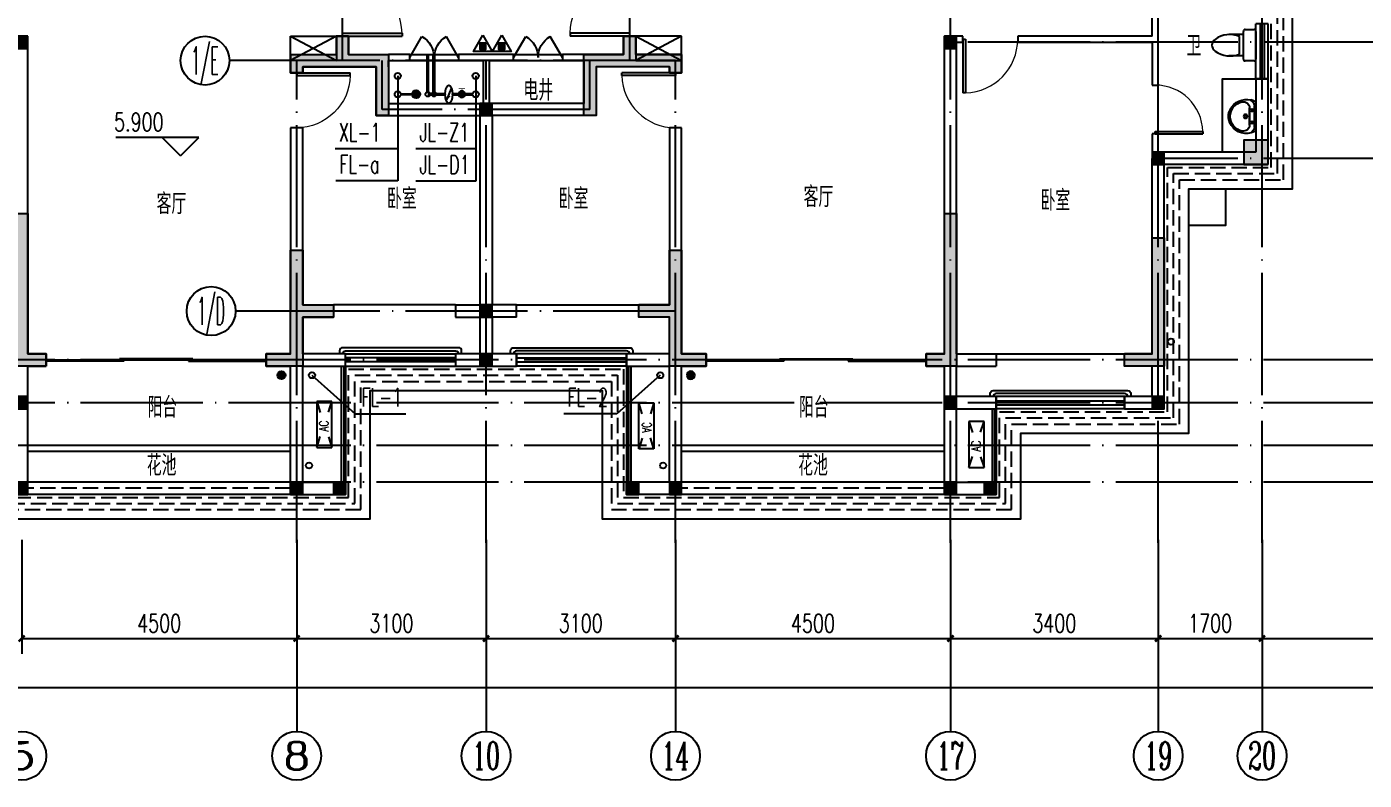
# Model space of a CAD drawing. Extents: x -287580 to -53108, y -522338 to -82629.
# Drawn here: x -248927 to -227036, y -416465 to -404130 of the extents above; entities that cross this region are included whole.
import ezdxf
from ezdxf.enums import TextEntityAlignment as Align

# ---------------------------------------------------------------- set-up
doc = ezdxf.new("R2010")
doc.units = 0
doc.header["$LTSCALE"] = 1000
doc.header["$MEASUREMENT"] = 0
for name, pattern in [('CONTINOUS', [0]), ('DASH', [0.35, 0.25, -0.1]), ('DOTE', [2.42, 2, -0.2, 0.02, -0.2])]:
    doc.linetypes.add(name, pattern=pattern)
for name, color, linetype in [('AXIS', 3, 'Continuous'), ('AXIS_TEXT', 7, 'Continuous'), ('DIM_ELEV', 3, 'Continuous'), ('DIM_废水', 3, 'Continuous'), ('DIM_消防', 3, 'Continuous'), ('DIM_给水', 3, 'Continuous'), ('DOTE', 99, 'Continuous'), ('EQUIP_地漏', 7, 'Continuous'), ('EQUIP_消防', 1, 'Continuous'), ('kan', 146, 'Continuous'), ('KTIAO', 124, 'Continuous'), ('PIPE-废水', 31, 'Continuous'), ('PIPE-给水', 3, 'Continuous'), ('PUB_TEXT', 7, 'Continuous'), ('VALVE_给水', 7, 'Continuous'), ('VPIPE-废水', 31, 'Continuous'), ('VPIPE-消防', 1, 'Continuous'), ('VPIPE-给水', 3, 'Continuous'), ('WALL', 9, 'Continuous'), ('WINDOW', 99, 'Continuous'), ('填充', 8, 'Continuous'), ('家具', 187, 'Continuous'), ('屋面', 139, 'Continuous'), ('平面看线', 144, 'Continuous'), ('栏杆', 169, 'Continuous'), ('给排水标注', 4, 'Continuous'), ('给排水留洞', 6, 'Continuous'), ('表格', 157, 'Continuous'), ('面层', 215, 'Continuous')]:
    doc.layers.add(name, color=color, linetype=linetype)
doc.layers.add('RENDERING', color=125, linetype='Continuous', lineweight=13)
doc.styles.add('_ROMANC', font='romanc__.ttf', dxfattribs={"width": 0.700005})
doc.styles.add('_TCH_AXIS', font='COMPLEX', dxfattribs={"bigfont": 'GBCBIG'})
doc.styles.add('_TCH_DIM', font='SIMPLEX', dxfattribs={"bigfont": 'GBCBIG'})
doc.styles.add('_TCH_DIM_T3', font='SIMPLEX', dxfattribs={"width": 0.705882, "bigfont": 'GBCBIG'})
doc.styles.add('_TWT_SERIAL', font='COMPLEX', dxfattribs={"width": 0.8, "height": 3, "bigfont": 'HZTXT'})
doc.styles.add('COMPLEX', font='COMPLEX')
doc.styles.add('DIM_FONT', font='simplex_.ttf', dxfattribs={"width": 0.7, "bigfont": 'GBCBIG'})
doc.styles.get("Standard").update_dxf_attribs({"font": 'gbenor.shx', "bigfont": 'gbcbig.shx'})
doc.dimstyles.new('_TCH_ARCH&&100', dxfattribs={"dimtxt": 297.5, "dimasz": 100, "dimexe": 250, "dimexo": 300, "dimgap": 100, "dimtad": 1, "dimdec": 0, "dimzin": 0, "dimdsep": 46, "dimtxsty": '_TCH_DIM_T3', "dimblk": 'ARCHTICK', "dimcen": 0.09, "dimclrt": 7, "dimazin": 2, "dimtfac": 1, "dimtdec": 0, "dimtix": 1, "dimtmove": 2, "dimatfit": 3, "dimfxl": 0, "dimtolj": 1, "dimtzin": 0, "dimarcsym": 0})

# ---------------------------------------------------------------- blocks, each defined once
blk = doc.blocks.new('SDFASDFS')
at = {"layer": '给排水标注', "ltscale": 0.05, "const_width": 56.3}
blk.add_lwpolyline([(-45303, -121619, -1), (-45303, -121676, -1)], format="xyb", close=True, dxfattribs=at)
at = {"layer": '给排水标注', "ltscale": 0.05, "const_width": 11.4}
for points in [[(-45246, -121647), (-45201, -121647)], [(-45201, -121592), (-45201, -121703)]]:
    blk.add_lwpolyline(points, dxfattribs=at)
at = {"layer": '给排水标注', "ltscale": 0.05}
blk.add_circle((-45303, -121647), 56.8, dxfattribs=at)
blk = doc.blocks.new('$VALVE$00000742')
blk.add_line((-93, -93), (93, 93))
blk.add_lwpolyline([(93, 93, 0, 50, 0), (-13, 22, 50, 50, 0)], format="xyseb")
blk.add_circle((0, 0), 150)
for p in [(-150, 0), (150, 0)]:
    blk.add_point(p)
blk = doc.blocks.new('$TwtSys$00000141')
for p, q in [((-94, 8), (-10, 92)), ((-94, 8), (-10, 92)), ((-87, -35), (35, 87)), ((-87, -35), (35, 87)), ((-66, -66), (66, 66)), ((-66, -66), (66, 66)), ((-32, -87), (88, 33)), ((-32, -87), (88, 33)), ((11, -92), (92, -11)), ((11, -92), (92, -11))]:
    blk.add_line(p, q)
blk.add_circle((0, 0), 94)
blk.add_circle((0, 0), 94)
blk = doc.blocks.new('aaaaaaffffffeeeee')
at = {"layer": 'DIM_废水'}
for p, q in [((-242854, -369112), (-242854, -370578)), ((-242854, -370578), (-243869, -370578)), ((-244259, -373762), (-243550, -374394)), ((-238559, -373762), (-239267, -374394)), ((-243550, -374394), (-242720, -374394)), ((-239267, -374394), (-240138, -374394))]:
    blk.add_line(p, q, dxfattribs=at)
at = {"layer": 'DIM_消防'}
for p, q in [((-242854, -368862), (-242854, -370057)), ((-242854, -370057), (-243878, -370057))]:
    blk.add_line(p, q, dxfattribs=at)
at = {"layer": 'DIM_给水'}
for p, q in [((-241579, -368862), (-241579, -370056)), ((-241579, -369112), (-241579, -370584)), ((-241579, -370056), (-242559, -370056)), ((-241579, -370584), (-242559, -370584))]:
    blk.add_line(p, q, dxfattribs=at)
at = {"layer": 'PIPE-废水', "const_width": 45}
blk.add_lwpolyline([(-242804, -369162), (-242620, -369162)], dxfattribs=at)
at = {"layer": 'PIPE-给水', "const_width": 55}
for points in [[(-242364, -369125), (-242364, -368512)], [(-242264, -369125), (-242264, -368512)], [(-242078, -369162), (-242364, -369162)], [(-241629, -369162), (-241958, -369162)]]:
    blk.add_lwpolyline(points, dxfattribs=at)
at = {"layer": 'VPIPE-废水'}
for centre in [(-242854, -369162), (-244259, -373762), (-238559, -373762)]:
    blk.add_circle(centre, 50, dxfattribs=at)
at = {"layer": 'VPIPE-消防'}
blk.add_circle((-242854, -368862), 50, dxfattribs=at)
at = {"layer": 'VPIPE-给水'}
for centre, radius in [((-241579, -368862), 50), ((-242364, -369162), 37.5), ((-242262, -369162), 37.5), ((-241579, -369162), 50)]:
    blk.add_circle(centre, radius, dxfattribs=at)
at = {"layer": 'EQUIP_地漏', "xscale": 0.7, "yscale": 0.7, "zscale": 0.7}
for p in [(-242554, -369162), (-244759, -373762)]:
    blk.add_blockref('$TwtSys$00000141', p, dxfattribs=at)
at = {"layer": 'EQUIP_地漏', "xscale": 0.7, "yscale": -0.7, "zscale": 0.7, "rotation": 179.9999999999952}
blk.add_blockref('$TwtSys$00000141', (-238059, -373762), dxfattribs=at)
at = {"layer": 'VALVE_给水', "xscale": 0.39795, "zscale": 0.39795, "rotation": 180}
blk.add_blockref('$VALVE$00000742', (-242018, -369162), dxfattribs=at)
at = {"layer": '给排水留洞', "xscale": -0.9175891113281249, "yscale": 0.9175891113281249, "zscale": 0.9175891113281249, "rotation": 270}
blk.add_blockref('SDFASDFS', (-130183, -327593), dxfattribs=at)
at = {"layer": 'DIM_废水', "color": 7, "style": '_TWT_SERIAL', "width": 0.64}
for s, p in [('FL-a', (-243809, -370458)), ('FL-1', (-243448, -374274)), ('FL-2', (-240078, -374274))]:
    blk.add_text(s, height=300, dxfattribs=at).set_placement(p)
at = {"layer": 'DIM_消防', "color": 7, "style": '_TWT_SERIAL', "width": 0.64}
blk.add_text('XL-1', height=300, dxfattribs=at).set_placement((-243818, -369937))
at = {"layer": 'DIM_给水', "color": 7, "style": '_TWT_SERIAL', "width": 0.64}
for s, p in [('JL-Z1', (-242499, -369936)), ('JL-D1', (-242499, -370464))]:
    blk.add_text(s, height=300, dxfattribs=at).set_placement(p)
blk = doc.blocks.new('90304092557924')
at = {"layer": 'KTIAO', "color": 99}
for p, q in [((-375, 125), (-198, 66)), ((-375, 125), (-375, -125)), ((375, 125), (-375, 125)), ((375, 125), (198, 66)), ((375, -125), (375, 125)), ((-203, -68), (-375, -125)), ((-375, -125), (375, -125)), ((200, -67), (375, -125))]:
    blk.add_line(p, q, dxfattribs=at)
at = {"layer": 'KTIAO', "color": 99, "style": '_ROMANC', "width": 0.7}
blk.add_text('AC', height=148.6, dxfattribs=at).set_placement((-113, -66))
at = {"layer": 'KTIAO', "color": 99, "style": 'DIM_FONT', "oblique": 0, "width": 0.6, "flags": 9}
for tag in ['XSIZE', 'YSIZE']:
    blk.add_attdef(tag, (-375, -125), '', height=0.5, dxfattribs=at)
blk = doc.blocks.new('A$C6A1B0631')
at = {"layer": '家具'}
for p, q in [((0, 527), (0, 667)), ((30, 697), (470, 697)), ((500, 667), (500, 527)), ((470, 497), (30, 497)), ((80, 497), (80, 267)), ((390, 437), (110, 437)), ((420, 497), (420, 267))]:
    blk.add_line(p, q, dxfattribs=at)
for centre, radius, start, end in [((30, 667), 30, 90, 180), ((470, 667), 30, 0, 90), ((30, 527), 30, 180, 270), ((477, 284), 398, 157.4505, 216.6381), ((23, 284), 398, 323.3619, 22.5495), ((470, 527), 30, 270, 0), ((250, 108), 110, 213.4509, 326.5491)]:
    blk.add_arc(centre, radius, start, end, dxfattribs=at)
blk = doc.blocks.new('M_E6')
for p, q in [((-240, 0), (-270, -79)), ((240, 0), (-240, 0)), ((-237, 0), (239, 0)), ((240, 0), (270, -79)), ((-213, -36), (-271, -91)), ((-179, -23), (181, -23)), ((141, -105), (-141, -105)), ((-141, -105), (141, -105)), ((217, -37), (274, -95))]:
    blk.add_line(p, q)
for centre, radius in [((-99, -65), 16.3), ((2, -172), 31.6), ((2, -172), 23), ((101, -65), 16.3)]:
    blk.add_circle(centre, radius)
for centre, radius, start, end in [((28, -152), 307, 166.1751, 244.7296), ((-141, -205), 100, 90, 190.5602), ((-179, -73), 50, 90, 133.181), ((-28, -152), 307, 297.0639, 13.8249), ((141, -205), 100, 349.4398, 90), ((181, -73), 50, 44.5607, 90), ((0, -179), 243, 190.5602, 349.4398), ((0, -201), 250, 245.8071, 296.4628), ((28, -152), 307, 266.589, 266.5936)]:
    blk.add_arc(centre, radius, start, end)
at = {"width": 0.8, "flags": 9}
for tag in ['XSIZE', 'YSIZE']:
    blk.add_attdef(tag, (0, 0), '', height=0.5, dxfattribs=at)
blk = doc.blocks.new('TRHH')
at = {"color": 6}
for centre in [(-230201, -471151), (-244307, -473179), (-238511, -473179)]:
    blk.add_circle(centre, 50, dxfattribs=at)
blk = doc.blocks.new('A$C323E2525')
at = {"layer": '填充'}
for points in [[(5100, 7500), (5300, 7500), (5300, 7300), (5100, 7300)], [(20300, 7500), (20500, 7500), (20500, 7300), (20300, 7300)], [(12700, 6400), (12900, 6400), (12900, 6200), (12700, 6200)], [(1700, 5600), (1900, 5600), (1900, 5400), (1700, 5400)], [(12700, 3100), (12900, 3100), (12900, 2900), (12700, 2900)], [(12700, 2300), (12900, 2300), (12900, 2100), (12700, 2100)], [(1700, 1600), (1900, 1600), (1900, 1400), (1700, 1400)], [(5100, 1600), (5300, 1600), (5300, 1400), (5100, 1400)], [(20300, 1600), (20500, 1600), (20500, 1400), (20300, 1400)], [(4450, 200), (4650, 200), (4650, 0), (4450, 0)], [(5100, 200), (5300, 200), (5300, 0), (5100, 0)], [(9600, 200), (9800, 200), (9800, 0), (9600, 0)], [(10300, 200), (10500, 200), (10500, 0), (10300, 0)], [(15100, 200), (15300, 200), (15300, 0), (15100, 0)], [(15800, 200), (16000, 200), (16000, 0), (15800, 0)], [(20300, 200), (20500, 200), (20500, 0), (20300, 0)]]:
    blk.add_hatch(color=256, dxfattribs=at).paths.add_polyline_path(points)
at = {"color": 6}
for points in [[(5100, 7500), (5300, 7500), (5300, 7300), (5100, 7300)], [(20300, 7500), (20500, 7500), (20500, 7300), (20300, 7300)], [(12700, 6400), (12900, 6400), (12900, 6200), (12700, 6200)], [(1700, 5600), (1900, 5600), (1900, 5400), (1700, 5400)], [(12700, 3100), (12900, 3100), (12900, 2900), (12700, 2900)], [(12700, 2300), (12900, 2300), (12900, 2100), (12700, 2100)], [(1700, 1600), (1900, 1600), (1900, 1400), (1700, 1400)], [(5100, 1600), (5300, 1600), (5300, 1400), (5100, 1400)], [(20300, 1600), (20500, 1600), (20500, 1400), (20300, 1400)], [(4450, 200), (4650, 200), (4650, 0), (4450, 0)], [(5100, 200), (5300, 200), (5300, 0), (5100, 0)], [(9600, 200), (9800, 200), (9800, 0), (9600, 0)], [(10300, 200), (10500, 200), (10500, 0), (10300, 0)], [(15100, 200), (15300, 200), (15300, 0), (15100, 0)], [(15800, 200), (16000, 200), (16000, 0), (15800, 0)], [(20300, 200), (20500, 200), (20500, 0), (20300, 0)]]:
    blk.add_lwpolyline(points, close=True, dxfattribs=at)
blk = doc.blocks.new('A$C17F555B1')
at = {"layer": '填充'}
h = blk.add_hatch(color=256, dxfattribs=at)
h.dxf.hatch_style = 1
h.paths.add_polyline_path([(55300, 3700), (55300, 3300), (55700, 3300), (55700, 3700)])
h.paths.add_polyline_path([(30100, 3700), (30100, 3300), (30500, 3300), (30500, 3700)])
h.paths.add_polyline_path([(25600, 3300), (25600, 3700), (25200, 3700), (25200, 3300)])
h.paths.add_polyline_path([(400, 3300), (400, 3700), (0, 3700), (0, 3300)])
h.paths.add_polyline_path([(45350, 10300), (45350, 8200), (45150, 8200), (45150, 10500), (45700, 10500), (45700, 10300)])
h.paths.add_polyline_path([(10550, 10500), (10550, 8200), (10350, 8200), (10350, 10300), (10000, 10300), (10000, 10500)])
h.paths.add_polyline_path([(5600, 0), (5100, 0), (5100, 2500), (5300, 2500), (5300, 200), (5600, 200)])
h.paths.add_polyline_path([(20500, 0), (20000, 0), (20000, 200), (20300, 200), (20300, 2500), (20500, 2500)])
h.paths.add_polyline_path([(35700, 0), (35200, 0), (35200, 2500), (35400, 2500), (35400, 200), (35700, 200)])
h.paths.add_polyline_path([(50600, 0), (50100, 0), (50100, 200), (50400, 200), (50400, 2500), (50600, 2500)])
h.paths.add_polyline_path([(54000, 0), (53350, 0), (53350, 200), (53800, 200), (53800, 2100), (54000, 2100)])
h.paths.add_polyline_path([(32450, 0), (31800, 0), (31800, 2100), (32000, 2100), (32000, 200), (32450, 200)])
h.paths.add_polyline_path([(23900, 0), (23250, 0), (23250, 200), (23700, 200), (23700, 2100), (23900, 2100)])
h.paths.add_polyline_path([(2350, 0), (1700, 0), (1700, 2100), (1900, 2100), (1900, 200), (2350, 200)])
h.paths.add_polyline_path([(50600, 9800), (50600, 6700), (51150, 6700), (51150, 6500), (50400, 6500), (50400, 9800), (50400, 10300), (50100, 10300), (50100, 10500), (50600, 10500), (50600, 10000), (50950, 10000), (50950, 9800)])
h.paths.add_polyline_path([(35400, 10300), (35400, 9800), (35400, 6500), (34650, 6500), (34650, 6700), (35200, 6700), (35200, 9800), (34850, 9800), (34850, 10000), (35200, 10000), (35200, 10500), (35700, 10500), (35700, 10300)])
h.paths.add_polyline_path([(20500, 10500), (20500, 10000), (20850, 10000), (20850, 9800), (20500, 9800), (20500, 6700), (21050, 6700), (21050, 6500), (20300, 6500), (20300, 9800), (20300, 10300), (20000, 10300), (20000, 10500)])
h.paths.add_polyline_path([(5300, 9800), (5300, 6500), (4550, 6500), (4550, 6700), (5100, 6700), (5100, 9800), (4750, 9800), (4750, 10000), (5100, 10000), (5100, 10500), (5600, 10500), (5600, 10300), (5300, 10300)])
h.paths.add_polyline_path([(15050, 10300), (13250, 10300), (13250, 8900), (13050, 8900), (13050, 10500), (15250, 10500), (15250, 9900), (15050, 9900)])
h.paths.add_polyline_path([(40650, 10300), (40650, 9900), (40450, 9900), (40450, 10500), (42650, 10500), (42650, 8900), (42450, 8900), (42450, 10300)])
h.paths.add_polyline_path([(39900, 1900), (39900, 1000), (40400, 1000), (40400, 800), (39900, 800), (39900, 0), (39300, 0), (39300, 200), (39700, 200), (39700, 1000), (39700, 1900)])
h.paths.add_polyline_path([(46100, 1900), (46100, 1000), (46100, 200), (46500, 200), (46500, 0), (45900, 0), (45900, 800), (45400, 800), (45400, 1000), (45900, 1000), (45900, 1900)])
h.paths.add_polyline_path([(40650, 5400), (40650, 5100), (41300, 5100), (41300, 4100), (41100, 4100), (41100, 4900), (40450, 4900), (39900, 4900), (39900, 4800), (39700, 4800), (39700, 5100), (40450, 5100), (40450, 5400)])
h.paths.add_polyline_path([(45350, 5400), (45350, 5100), (46100, 5100), (46100, 4800), (45900, 4800), (45900, 4900), (45350, 4900), (44700, 4900), (44700, 4100), (44500, 4100), (44500, 5100), (45150, 5100), (45150, 5400)])
h.paths.add_polyline_path([(30750, 9800), (30300, 9800), (30300, 6700), (30700, 6700), (30700, 6500), (30100, 6500), (30100, 10000), (30750, 10000)])
h.paths.add_polyline_path([(55700, 10000), (55700, 6500), (55100, 6500), (55100, 6700), (55500, 6700), (55500, 9800), (55050, 9800), (55050, 10000)])
h.paths.add_polyline_path([(16000, 1900), (16000, 1000), (16000, 200), (16400, 200), (16400, 0), (15800, 0), (15800, 800), (15300, 800), (15300, 1000), (15800, 1000), (15800, 1900)])
h.paths.add_polyline_path([(9800, 1900), (9800, 1000), (10300, 1000), (10300, 800), (9800, 800), (9800, 0), (9200, 0), (9200, 200), (9600, 200), (9600, 1000), (9600, 1900)])
h.paths.add_polyline_path([(15250, 5400), (15250, 5100), (16000, 5100), (16000, 4800), (15800, 4800), (15800, 4900), (15250, 4900), (14600, 4900), (14600, 4100), (14400, 4100), (14400, 5100), (15050, 5100), (15050, 5400)])
h.paths.add_polyline_path([(10550, 5400), (10550, 5100), (11200, 5100), (11200, 4100), (11000, 4100), (11000, 4900), (10350, 4900), (9800, 4900), (9800, 4800), (9600, 4800), (9600, 5100), (10350, 5100), (10350, 5400)])
h.paths.add_polyline_path([(25400, 9800), (24950, 9800), (24950, 10000), (25600, 10000), (25600, 6500), (25000, 6500), (25000, 6700), (25400, 6700)])
h.paths.add_polyline_path([(200, 9800), (200, 6700), (600, 6700), (600, 6500), (0, 6500), (0, 10000), (650, 10000), (650, 9800)])
at = {"color": 3}
for points in [[(10550, 5400), (10550, 5100), (11200, 5100), (11200, 4100), (11000, 4100), (11000, 4900), (10350, 4900), (9800, 4900), (9800, 4800), (9600, 4800), (9600, 5100), (10350, 5100), (10350, 5400)], [(15250, 5400), (15250, 5100), (16000, 5100), (16000, 4800), (15800, 4800), (15800, 4900), (15250, 4900), (14600, 4900), (14600, 4100), (14400, 4100), (14400, 5100), (15050, 5100), (15050, 5400)], [(25600, 3300), (25600, 3700), (25200, 3700), (25200, 3300)], [(5600, 0), (5100, 0), (5100, 2500), (5300, 2500), (5300, 200), (5600, 200)], [(20500, 0), (20000, 0), (20000, 200), (20300, 200), (20300, 2500), (20500, 2500)], [(23900, 0), (23250, 0), (23250, 200), (23700, 200), (23700, 2100), (23900, 2100)], [(9800, 1900), (9800, 1000), (10300, 1000), (10300, 800), (9800, 800), (9800, 0), (9200, 0), (9200, 200), (9600, 200), (9600, 1000), (9600, 1900)], [(16000, 1900), (16000, 1000), (16000, 200), (16400, 200), (16400, 0), (15800, 0), (15800, 800), (15300, 800), (15300, 1000), (15800, 1000), (15800, 1900)]]:
    blk.add_lwpolyline(points, close=True, dxfattribs=at)
blk = doc.blocks.new('_ArchTick')
at = {"color": 0, "linetype": 'ByBlock', "const_width": 0.4}
blk.add_lwpolyline([(-0.5, -0.5), (0.5, 0.5)], dxfattribs=at)
blk = doc.blocks.new('*D374')
at = {"layer": 'AXIS', "color": 0, "lineweight": -2}
for p, q in [((-249009, -412527), (-249009, -414395)), ((-244509, -412527), (-244509, -414395)), ((-249009, -414145), (-244509, -414145))]:
    blk.add_line(p, q, dxfattribs=at)
at = {"layer": 'Defpoints', "color": 0}
for p in [(-249009, -412227), (-244509, -412227), (-244509, -414145)]:
    blk.add_point(p, dxfattribs=at)
at = {"layer": 'AXIS', "color": 0, "lineweight": -2, "xscale": 100, "yscale": 100, "zscale": 100, "rotation": 180}
blk.add_blockref('_ArchTick', (-249009, -414145), dxfattribs=at)
at = {"layer": 'AXIS', "color": 0, "lineweight": -2, "xscale": 100, "yscale": 100, "zscale": 100}
blk.add_blockref('_ArchTick', (-244509, -414145), dxfattribs=at)
at = {"layer": 'AXIS', "color": 7, "insert": (-246759, -413896), "char_height": 297.5, "attachment_point": 5, "style": '_TCH_DIM_T3'}
blk.add_mtext('\\A1;4500', dxfattribs=at)
blk = doc.blocks.new('*D375')
at = {"layer": 'AXIS', "color": 0, "lineweight": -2}
for p, q in [((-244509, -412527), (-244509, -414395)), ((-241409, -412527), (-241409, -414395)), ((-244509, -414145), (-241409, -414145))]:
    blk.add_line(p, q, dxfattribs=at)
at = {"layer": 'Defpoints', "color": 0}
for p in [(-244509, -412227), (-241409, -412227), (-241409, -414145)]:
    blk.add_point(p, dxfattribs=at)
at = {"layer": 'AXIS', "color": 0, "lineweight": -2, "xscale": 100, "yscale": 100, "zscale": 100, "rotation": 180}
blk.add_blockref('_ArchTick', (-244509, -414145), dxfattribs=at)
at = {"layer": 'AXIS', "color": 0, "lineweight": -2, "xscale": 100, "yscale": 100, "zscale": 100}
blk.add_blockref('_ArchTick', (-241409, -414145), dxfattribs=at)
at = {"layer": 'AXIS', "color": 7, "insert": (-242959, -413896), "char_height": 297.5, "attachment_point": 5, "style": '_TCH_DIM_T3'}
blk.add_mtext('\\A1;3100', dxfattribs=at)
blk = doc.blocks.new('*D376')
at = {"layer": 'AXIS', "color": 0, "lineweight": -2}
for p, q in [((-241409, -412527), (-241409, -414395)), ((-238309, -412527), (-238309, -414395)), ((-241409, -414145), (-238309, -414145))]:
    blk.add_line(p, q, dxfattribs=at)
at = {"layer": 'Defpoints', "color": 0}
for p in [(-241409, -412227), (-238309, -412227), (-238309, -414145)]:
    blk.add_point(p, dxfattribs=at)
at = {"layer": 'AXIS', "color": 0, "lineweight": -2, "xscale": 100, "yscale": 100, "zscale": 100, "rotation": 180}
blk.add_blockref('_ArchTick', (-241409, -414145), dxfattribs=at)
at = {"layer": 'AXIS', "color": 0, "lineweight": -2, "xscale": 100, "yscale": 100, "zscale": 100}
blk.add_blockref('_ArchTick', (-238309, -414145), dxfattribs=at)
at = {"layer": 'AXIS', "color": 7, "insert": (-239859, -413896), "char_height": 297.5, "attachment_point": 5, "style": '_TCH_DIM_T3'}
blk.add_mtext('\\A1;3100', dxfattribs=at)
blk = doc.blocks.new('*D377')
at = {"layer": 'AXIS', "color": 0, "lineweight": -2}
for p, q in [((-238309, -412527), (-238309, -414395)), ((-233809, -412527), (-233809, -414395)), ((-238309, -414145), (-233809, -414145))]:
    blk.add_line(p, q, dxfattribs=at)
at = {"layer": 'Defpoints', "color": 0}
for p in [(-238309, -412227), (-233809, -412227), (-233809, -414145)]:
    blk.add_point(p, dxfattribs=at)
at = {"layer": 'AXIS', "color": 0, "lineweight": -2, "xscale": 100, "yscale": 100, "zscale": 100, "rotation": 180}
blk.add_blockref('_ArchTick', (-238309, -414145), dxfattribs=at)
at = {"layer": 'AXIS', "color": 0, "lineweight": -2, "xscale": 100, "yscale": 100, "zscale": 100}
blk.add_blockref('_ArchTick', (-233809, -414145), dxfattribs=at)
at = {"layer": 'AXIS', "color": 7, "insert": (-236059, -413896), "char_height": 297.5, "attachment_point": 5, "style": '_TCH_DIM_T3'}
blk.add_mtext('\\A1;4500', dxfattribs=at)
blk = doc.blocks.new('*D378')
at = {"layer": 'AXIS', "color": 0, "lineweight": -2}
for p, q in [((-233809, -412527), (-233809, -414395)), ((-230409, -412527), (-230409, -414395)), ((-233809, -414145), (-230409, -414145))]:
    blk.add_line(p, q, dxfattribs=at)
at = {"layer": 'Defpoints', "color": 0}
for p in [(-233809, -412227), (-230409, -412227), (-230409, -414145)]:
    blk.add_point(p, dxfattribs=at)
at = {"layer": 'AXIS', "color": 0, "lineweight": -2, "xscale": 100, "yscale": 100, "zscale": 100, "rotation": 180}
blk.add_blockref('_ArchTick', (-233809, -414145), dxfattribs=at)
at = {"layer": 'AXIS', "color": 0, "lineweight": -2, "xscale": 100, "yscale": 100, "zscale": 100}
blk.add_blockref('_ArchTick', (-230409, -414145), dxfattribs=at)
at = {"layer": 'AXIS', "color": 7, "insert": (-232109, -413896), "char_height": 297.5, "attachment_point": 5, "style": '_TCH_DIM_T3'}
blk.add_mtext('\\A1;3400', dxfattribs=at)
blk = doc.blocks.new('*D379')
at = {"layer": 'AXIS', "color": 0, "lineweight": -2}
for p, q in [((-230409, -412527), (-230409, -414395)), ((-228709, -412527), (-228709, -414395)), ((-230409, -414145), (-228709, -414145))]:
    blk.add_line(p, q, dxfattribs=at)
at = {"layer": 'Defpoints', "color": 0}
for p in [(-230409, -412227), (-228709, -412227), (-228709, -414145)]:
    blk.add_point(p, dxfattribs=at)
at = {"layer": 'AXIS', "color": 0, "lineweight": -2, "xscale": 100, "yscale": 100, "zscale": 100, "rotation": 180}
blk.add_blockref('_ArchTick', (-230409, -414145), dxfattribs=at)
at = {"layer": 'AXIS', "color": 0, "lineweight": -2, "xscale": 100, "yscale": 100, "zscale": 100}
blk.add_blockref('_ArchTick', (-228709, -414145), dxfattribs=at)
at = {"layer": 'AXIS', "color": 7, "insert": (-229559, -413896), "char_height": 297.5, "attachment_point": 5, "style": '_TCH_DIM_T3'}
blk.add_mtext('\\A1;1700', dxfattribs=at)
blk = doc.blocks.new('*D380')
at = {"layer": 'AXIS', "color": 0, "lineweight": -2}
for p, q in [((-228709, -412527), (-228709, -414395)), ((-224009, -412527), (-224009, -414395)), ((-228709, -414145), (-224009, -414145))]:
    blk.add_line(p, q, dxfattribs=at)
at = {"layer": 'Defpoints', "color": 0}
for p in [(-228709, -412227), (-224009, -412227), (-224009, -414145)]:
    blk.add_point(p, dxfattribs=at)
at = {"layer": 'AXIS', "color": 0, "lineweight": -2, "xscale": 100, "yscale": 100, "zscale": 100, "rotation": 180}
blk.add_blockref('_ArchTick', (-228709, -414145), dxfattribs=at)
at = {"layer": 'AXIS', "color": 0, "lineweight": -2, "xscale": 100, "yscale": 100, "zscale": 100}
blk.add_blockref('_ArchTick', (-224009, -414145), dxfattribs=at)
at = {"layer": 'AXIS', "color": 7, "insert": (-226359, -413896), "char_height": 297.5, "attachment_point": 5, "style": '_TCH_DIM_T3'}
blk.add_mtext('\\A1;4700', dxfattribs=at)
blk = doc.blocks.new('*D390')
at = {"layer": 'AXIS', "color": 0, "lineweight": -2}
for p, q in [((-254209, -412527), (-254209, -415195)), ((-198509, -412527), (-198509, -415195)), ((-254209, -414945), (-198509, -414945))]:
    blk.add_line(p, q, dxfattribs=at)
at = {"layer": 'Defpoints', "color": 0}
for p in [(-254209, -412227), (-198509, -412227), (-198509, -414945)]:
    blk.add_point(p, dxfattribs=at)
at = {"layer": 'AXIS', "color": 0, "lineweight": -2, "xscale": 100, "yscale": 100, "zscale": 100, "rotation": 180}
blk.add_blockref('_ArchTick', (-254209, -414945), dxfattribs=at)
at = {"layer": 'AXIS', "color": 0, "lineweight": -2, "xscale": 100, "yscale": 100, "zscale": 100}
blk.add_blockref('_ArchTick', (-198509, -414945), dxfattribs=at)
at = {"layer": 'AXIS', "color": 7, "insert": (-226359, -414696), "char_height": 297.5, "attachment_point": 5, "style": '_TCH_DIM_T3'}
blk.add_mtext('\\A1;55700', dxfattribs=at)
blk = doc.blocks.new('$ATTACHMENT$00000214')
h = blk.add_hatch()
h.set_pattern_fill('ANSI31', color=256, scale=200, style=0)
h.set_pattern_definition([(45, (-38543.802, -6842.639), (-17.67767, 17.67767), [])])
h.paths.add_polyline_path([(-65, 2), (65, 2), (65, -128), (-65, -128)])
for points in [[(0, 172), (-198, -172), (198, -172)], [(-65, 2), (65, 2), (65, -128), (-65, -128)]]:
    blk.add_lwpolyline(points, close=True)
blk = doc.blocks.new('$DorLib2D$00000132')
at = {"color": 0, "linetype": 'Continuous'}
for p, q in [((-0.5, 0.1042), (-0.5, 0)), ((-0.1467, 0.1042), (-0.5, 0.1042)), ((-0.1467, 0), (-0.1467, 0.1042)), ((0.1467, 0.1042), (0.5, 0.1042)), ((0.1467, 0), (0.1467, 0.1042)), ((0.5, 0.1042), (0.5, 0)), ((-0.5, 0), (-0.1467, 0)), ((-0.1667, 0), (0.1667, 0)), ((-0.1667, -0.1042), (-0.1667, 0)), ((0.5, 0), (0.1467, 0)), ((0.1667, 0), (0.1667, -0.1042)), ((0.1667, -0.1042), (-0.1667, -0.1042))]:
    blk.add_line(p, q, dxfattribs=at)
blk = doc.blocks.new('$WINLIB2D$00000001')
at = {"color": 0}
for points in [[(-0.5, 0.5), (-0.5, -0.5)], [(-0.5, 0.5), (0.5, 0.5)], [(0.5, -0.5), (0.5, 0.5)], [(0.5, 0.167), (-0.5, 0.167)], [(0.5, -0.167), (-0.5, -0.167)], [(-0.5, -0.5), (0.5, -0.5)]]:
    blk.add_lwpolyline(points, dxfattribs=at)
blk = doc.blocks.new('$DorLib2D$00000231')
at = {"color": 0}
for p, q in [((-0.5, 0), (-0.25, 0.433)), ((0.5, 0), (0.25, 0.433))]:
    blk.add_line(p, q, dxfattribs=at)
for centre, start, end in [((-0.5, 0), 0, 60), ((0.5, 0), 120, 180)]:
    blk.add_arc(centre, 0.5, start, end, dxfattribs=at)
blk = doc.blocks.new('$DorLib2D$00000001')
for p, q in [((0.45, 0.975), (0.5, 0.975)), ((0.45, 0), (0.45, 0.975)), ((0.5, 0), (0.5, 0.975)), ((0.5, 0), (0.45, 0))]:
    blk.add_line(p, q)
at = {"lineweight": 13}
blk.add_arc((0.475, 0), 0.975, 91.4693, 180, dxfattribs=at)
blk = doc.blocks.new('_AXISO')
blk.add_circle((0, 0), 0.5)
at = {"layer": 'AXIS_TEXT', "style": 'COMPLEX', "width": 1.041667}
blk.add_attdef('A', text='', height=0.56, dxfattribs=at).set_placement((-0.25, -0.28), (0.25, -0.28), align=Align.FIT)

msp = doc.modelspace()

# ---------------------------------------------------------------- linework, layer by layer
at = {"layer": 'AXIS'}
for p, q in [((-244608.8, -404684.6), (-245608.8, -404684.6)), ((-244508.8, -408784.6), (-245508.8, -408784.6)), ((-244508.8, -414222.9), (-244508.8, -415665)), ((-241408.8, -414222.9), (-241408.8, -415665)), ((-238308.8, -414222.9), (-238308.8, -415665)), ((-233808.8, -414222.9), (-233808.8, -415665)), ((-230408.8, -414222.9), (-230408.8, -415665)), ((-228708.8, -414222.9), (-228708.8, -415665))]:
    msp.add_line(p, q, dxfattribs=at)
at = {"layer": 'DIM_ELEV'}
for p, q in [((-246109.1, -405943), (-247467.1, -405943)), ((-246409.1, -406243), (-246709.1, -405943)), ((-246409.1, -406243), (-246109.1, -405943))]:
    msp.add_line(p, q, dxfattribs=at)
at = {"layer": 'DOTE', "linetype": 'DOTE'}
for p, q in [((-243758.8, -404684.6), (-243758.8, -391462)), ((-239058.8, -404684.6), (-239058.8, -391462)), ((-233808.8, -412579), (-233808.8, -391462)), ((-228708.8, -412579), (-228708.8, -391462)), ((-230408.8, -412579), (-230408.8, -403084.6)), ((-197644.8, -404384.6), (-233808.8, -404384.6)), ((-238308.8, -404684.6), (-244608.8, -404684.6)), ((-244508.8, -412579), (-244508.8, -404684.6)), ((-243108.8, -405484.6), (-243108.8, -404684.6)), ((-241408.8, -412579), (-241408.8, -404684.6)), ((-239708.8, -405484.6), (-239708.8, -404684.6)), ((-238308.8, -412579), (-238308.8, -404684.6)), ((-239708.8, -405484.6), (-243108.8, -405484.6)), ((-197644.8, -406284.6), (-230408.8, -406284.6)), ((-238308.8, -408784.6), (-244508.8, -408784.6)), ((-197644.8, -409584.6), (-255504.5, -409584.6)), ((-197644.8, -410284.6), (-255504.5, -410284.6)), ((-197644.8, -410984.6, 0), (-255504.5, -410984.6, 0)), ((-197644.8, -411584.6, 0), (-255504.5, -411584.6, 0))]:
    msp.add_line(p, q, dxfattribs=at)
at = {"layer": 'kan'}
for p, q in [((-243708.8, -409684.6), (-243708.8, -411584.6)), ((-239108.8, -409684.6), (-239108.8, -411584.6)), ((-233058.8, -410384.6), (-233058.8, -411584.6))]:
    msp.add_line(p, q, dxfattribs=at)
at = {"layer": 'kan', "color": 124, "elevation": 0}
for points in [[(-244608.8, -410984.6), (-248908.8, -410984.6), (-248908.8, -410984.6)], [(-244608.8, -411084.6), (-248908.8, -411084.6)], [(-233908.8, -410984.6), (-238208.8, -410984.6), (-238208.8, -410984.6)], [(-233908.8, -411084.6), (-238208.8, -411084.6)]]:
    msp.add_lwpolyline(points, dxfattribs=at)
at = {"layer": 'kan'}
for points in [[(-244608.8, -411584.6), (-248908.8, -411584.6)], [(-233908.8, -411584.6), (-238208.8, -411584.6)], [(-244608.8, -411784.6), (-248908.8, -411784.6)], [(-233908.8, -411784.6), (-238208.8, -411784.6)]]:
    msp.add_lwpolyline(points, dxfattribs=at)
at = {"layer": 'kan', "linetype": 'DASH'}
for points in [[(-244608.8, -411684.6), (-248908.8, -411684.6)], [(-233908.8, -411684.6), (-238208.8, -411684.6)]]:
    msp.add_lwpolyline(points, dxfattribs=at)
at = {"layer": 'WALL'}
for p, q in [((-230508.8, -404284.6), (-230508.8, -403184.6)), ((-230408.8, -404384.6), (-230408.8, -403184.6)), ((-248908.8, -404284.6), (-249208.8, -404284.6)), ((-248908.8, -409484.6), (-248908.8, -404284.6)), ((-243658.8, -404284.6), (-243858.8, -404284.6)), ((-243858.8, -404284.6), (-243858.8, -404584.6)), ((-243658.8, -404584.6), (-243658.8, -404284.6)), ((-238958.8, -404284.6), (-239158.8, -404284.6)), ((-239158.8, -404284.6), (-239158.8, -404584.6)), ((-238958.8, -404584.6), (-238958.8, -404284.6)), ((-233908.8, -409484.6), (-233908.8, -404284.6)), ((-233608.8, -404284.6), (-233908.8, -404284.6)), ((-233608.8, -404384.6), (-233608.8, -404284.6)), ((-230508.8, -404284.6), (-232708.8, -404284.6)), ((-232708.8, -404284.6), (-232708.8, -404384.6)), ((-233708.8, -409484.6), (-233708.8, -404384.6)), ((-233708.8, -404384.6), (-233608.8, -404384.6)), ((-232708.8, -404384.6), (-230508.8, -404384.6)), ((-230508.8, -404384.6), (-230508.8, -405084.6)), ((-230408.8, -405084.6), (-230408.8, -404384.6)), ((-244608.8, -404584.6), (-244608.8, -404884.6)), ((-244608.8, -404584.6), (-243858.8, -404584.6)), ((-243658.8, -404584.6), (-243108.8, -404584.6)), ((-243108.8, -404584.6), (-243008.8, -404584.6)), ((-242658.8, -404584.6), (-243008.8, -404584.6)), ((-243008.8, -404684.6), (-242658.8, -404684.6)), ((-243008.8, -404784.6), (-243008.8, -404684.6)), ((-242658.8, -404684.6), (-242658.8, -404584.6)), ((-241408.8, -404584.6), (-241858.8, -404584.6)), ((-241858.8, -404584.6), (-241858.8, -404684.6)), ((-241858.8, -404684.6), (-241458.8, -404684.6)), ((-241458.8, -404684.6), (-241458.8, -405384.6)), ((-240958.8, -404584.6), (-241408.8, -404584.6)), ((-241358.8, -404684.6), (-241358.8, -405384.6)), ((-241358.8, -404684.6), (-240958.8, -404684.6)), ((-240958.8, -404684.6), (-240958.8, -404584.6)), ((-239708.8, -404584.6), (-240158.8, -404584.6)), ((-240158.8, -404584.6), (-240158.8, -404684.6)), ((-240158.8, -404684.6), (-239808.8, -404684.6)), ((-239808.8, -404684.6), (-239808.8, -405384.6)), ((-239158.8, -404584.6), (-239708.8, -404584.6)), ((-238208.8, -404584.6), (-238958.8, -404584.6)), ((-238208.8, -404884.6), (-238208.8, -404584.6)), ((-244608.8, -404884.6), (-244408.8, -404884.6)), ((-244408.8, -404884.6), (-244408.8, -404784.6)), ((-244408.8, -404784.6), (-243758.8, -404784.6)), ((-243758.8, -404784.6), (-243208.8, -404784.6)), ((-243208.8, -404784.6), (-243208.8, -405584.6)), ((-243008.8, -404784.6), (-243008.8, -405384.6)), ((-243008.8, -404784.6), (-243008.8, -404784.6)), ((-239608.8, -404784.6), (-239608.8, -405584.6)), ((-239058.8, -404784.6), (-239608.8, -404784.6)), ((-238408.8, -404784.6), (-239058.8, -404784.6)), ((-238408.8, -404784.6), (-238408.8, -404884.6)), ((-238408.8, -404884.6), (-238208.8, -404884.6)), ((-230508.8, -405084.6), (-230408.8, -405084.6)), ((-228608.8, -404984.6), (-228808.8, -404984.6)), ((-228808.8, -404984.6), (-228808.8, -406184.6)), ((-228608.8, -406384.6), (-228608.8, -404984.6)), ((-243008.8, -405384.6), (-241458.8, -405384.6)), ((-239808.8, -405384.6), (-241358.8, -405384.6)), ((-243208.8, -405584.6), (-241508.8, -405584.6)), ((-241508.8, -405584.6), (-241508.8, -408684.6)), ((-239608.8, -405584.6), (-241308.8, -405584.6)), ((-241308.8, -405584.6), (-241308.8, -408684.6)), ((-244408.8, -405784.6), (-244608.8, -405784.6)), ((-244608.8, -405784.6), (-244608.8, -408784.6)), ((-244408.8, -408684.6), (-244408.8, -405784.6)), ((-238208.8, -405784.6), (-238408.8, -405784.6)), ((-238408.8, -405784.6), (-238408.8, -408684.6)), ((-238208.8, -408784.6), (-238208.8, -405784.6)), ((-230408.8, -405884.6), (-230508.8, -405884.6)), ((-230508.8, -405884.6), (-230508.8, -406284.6)), ((-230408.8, -406184.6), (-230408.8, -405884.6)), ((-228808.8, -406184.6), (-230408.8, -406184.6)), ((-230508.8, -409484.6), (-230508.8, -406284.6)), ((-228608.8, -406384.6), (-230308.8, -406384.6)), ((-230308.8, -409584.6), (-230308.8, -406384.6)), ((-244408.8, -408684.6), (-243908.8, -408684.6)), ((-243908.8, -408684.6), (-243908.8, -408884.6)), ((-241908.8, -408684.6), (-241508.8, -408684.6)), ((-241908.8, -408684.6), (-241908.8, -408884.6)), ((-240908.8, -408684.6), (-241308.8, -408684.6)), ((-240908.8, -408884.6), (-240908.8, -408684.6)), ((-238408.8, -408684.6), (-238908.8, -408684.6)), ((-238908.8, -408884.6), (-238908.8, -408684.6)), ((-244608.8, -409484.6), (-244608.8, -408784.6)), ((-244408.8, -408884.6), (-243908.8, -408884.6)), ((-244408.8, -409484.6), (-244408.8, -408884.6)), ((-241908.8, -408884.6), (-241508.8, -408884.6)), ((-241508.8, -408884.6), (-241508.8, -409484.6)), ((-241308.8, -408884.6), (-241308.8, -409484.6)), ((-240908.8, -408884.6), (-241308.8, -408884.6)), ((-238408.8, -408884.6), (-238908.8, -408884.6)), ((-238408.8, -409484.6), (-238408.8, -408884.6)), ((-238208.8, -409484.6), (-238208.8, -408784.6)), ((-248608.8, -409484.6), (-248908.8, -409484.6)), ((-248608.8, -409684.6), (-248608.8, -409484.6)), ((-244608.8, -409484.6), (-245008.8, -409484.6)), ((-245008.8, -409484.6), (-245008.8, -409684.6)), ((-243708.8, -409484.6), (-244408.8, -409484.6)), ((-243708.8, -409684.6), (-243708.8, -409484.6)), ((-241508.8, -409484.6), (-241908.8, -409484.6)), ((-241908.8, -409484.6), (-241908.8, -409684.6)), ((-240908.8, -409484.6), (-241308.8, -409484.6)), ((-240908.8, -409684.6), (-240908.8, -409484.6)), ((-238408.8, -409484.6), (-239108.8, -409484.6)), ((-239108.8, -409484.6), (-239108.8, -409684.6)), ((-237808.8, -409484.6), (-238208.8, -409484.6)), ((-237808.8, -409684.6), (-237808.8, -409484.6)), ((-233908.8, -409484.6), (-234208.8, -409484.6)), ((-234208.8, -409484.6), (-234208.8, -409684.6)), ((-233708.8, -409484.6), (-233058.8, -409484.6)), ((-233058.8, -409484.6), (-233058.8, -409684.6)), ((-230508.8, -409484.6), (-230958.8, -409484.6)), ((-230958.8, -409684.6), (-230958.8, -409484.6)), ((-248908.8, -409684.6), (-248608.8, -409684.6)), ((-248908.8, -410284.6), (-248908.8, -409684.6)), ((-245008.8, -409684.6), (-244608.8, -409684.6)), ((-244608.8, -411784.6), (-244608.8, -409684.6)), ((-244408.8, -409684.6), (-243708.8, -409684.6)), ((-244408.8, -411584.6), (-244408.8, -409684.6)), ((-241908.8, -409684.6), (-241408.8, -409684.6)), ((-241408.8, -409684.6), (-240908.8, -409684.6)), ((-239108.8, -409684.6), (-238408.8, -409684.6)), ((-238408.8, -411584.6), (-238408.8, -409684.6)), ((-238208.8, -409684.6), (-237808.8, -409684.6)), ((-238208.8, -411784.6), (-238208.8, -409684.6)), ((-234208.8, -409684.6), (-233908.8, -409684.6)), ((-233908.8, -410284.6), (-233908.8, -409684.6)), ((-233708.8, -410184.6), (-233708.8, -409684.6)), ((-233708.8, -409684.6), (-233058.8, -409684.6)), ((-230508.8, -409684.6), (-230958.8, -409684.6)), ((-230508.8, -410184.6), (-230508.8, -409684.6)), ((-230308.8, -410384.6), (-230308.8, -409584.6)), ((-233058.8, -410184.6), (-233708.8, -410184.6)), ((-233058.8, -410384.6), (-233058.8, -410184.6)), ((-230508.8, -410184.6), (-230958.8, -410184.6)), ((-230958.8, -410184.6), (-230958.8, -410384.6)), ((-248908.8, -411784.6), (-248908.8, -410284.6)), ((-233908.8, -411784.6), (-233908.8, -410284.6)), ((-233708.8, -410384.6), (-233058.8, -410384.6)), ((-233708.8, -411584.6), (-233708.8, -410384.6)), ((-230958.8, -410384.6), (-230308.8, -410384.6)), ((-244408.8, -411584.6), (-243708.8, -411584.6)), ((-243708.8, -411584.6), (-243708.8, -411784.6)), ((-238408.8, -411584.6), (-239108.8, -411584.6)), ((-239108.8, -411784.6), (-239108.8, -411584.6)), ((-233708.8, -411584.6), (-233058.8, -411584.6)), ((-233058.8, -411584.6), (-233058.8, -411784.6)), ((-248908.8, -411784.6), (-249758.8, -411784.6)), ((-244608.8, -411784.6), (-243708.8, -411784.6)), ((-238208.8, -411784.6), (-239108.8, -411784.6)), ((-233908.8, -411784.6), (-233058.8, -411784.6))]:
    msp.add_line(p, q, dxfattribs=at)
at = {"layer": 'WINDOW'}
for p, q in [((-242658.8, -404584.6, 0), (-241858.8, -404584.6, 0)), ((-242658.8, -404684.6, 0), (-241858.8, -404684.6, 0)), ((-240958.8, -404584.6, 0), (-240158.8, -404584.6, 0)), ((-240958.8, -404684.6, 0), (-240158.8, -404684.6, 0)), ((-230408.8, -405884.6, 0), (-230408.8, -405084.6, 0)), ((-241908.8, -408684.6), (-243908.8, -408684.6)), ((-240908.8, -408684.6), (-238908.8, -408684.6)), ((-233058.8, -409484.6), (-230958.8, -409484.6))]:
    msp.add_line(p, q, dxfattribs=at)
at = {"layer": '家具'}
for points in [[(-244608.8, -404284.6), (-243858.8, -404284.6), (-243858.8, -404684.6), (-244608.8, -404684.6)], [(-238208.8, -404284.6), (-238958.8, -404284.6), (-238958.8, -404684.6), (-238208.8, -404684.6)]]:
    msp.add_lwpolyline(points, close=True, dxfattribs=at)
for points in [[(-243858.8, -404284.6), (-244608.8, -404684.6)], [(-244608.8, -404284.6), (-243858.8, -404684.6)], [(-238958.8, -404284.6), (-238208.8, -404684.6)], [(-238208.8, -404284.6), (-238958.8, -404684.6)], [(-228808.8, -406184.6), (-229358.8, -406184.6), (-229358.8, -405284.6), (-229358.8, -404984.6), (-228808.8, -404984.6)]]:
    msp.add_lwpolyline(points, dxfattribs=at)
at = {"layer": '屋面', "color": 99}
msp.add_lwpolyline([(-245708.8, -395184.6), (-245708.8, -396884.6), (-249508.8, -396884.6), (-249508.8, -398484.6), (-254608.8, -398484.6), (-254608.8, -406784.6), (-252908.8, -406784.6), (-252908.8, -410784.6), (-250158.8, -410784.6), (-250158.8, -412184.6), (-243308.8, -412184.6), (-243308.8, -410084.6), (-239508.8, -410084.6), (-239508.8, -412184.6), (-232658.8, -412184.6), (-232658.8, -410784.6), (-229908.8, -410784.6), (-229908.8, -406784.6), (-228208.8, -406784.6), (-228208.8, -398484.6), (-233308.8, -398484.6), (-233308.8, -396884.6), (-237108.8, -396884.6), (-237108.8, -395184.6)], close=True, dxfattribs=at)
at = {"layer": '屋面', "color": 99, "linetype": 'DASH'}
for points in [[(-245558.8, -395334.6), (-245558.8, -397034.6), (-249358.8, -397034.6), (-249358.8, -398634.6), (-254458.8, -398634.6), (-254458.8, -406634.6), (-252758.8, -406634.6), (-252758.8, -410634.6), (-250008.8, -410634.6), (-250008.8, -412034.6), (-243458.8, -412034.6), (-243458.8, -409934.6), (-239358.8, -409934.6), (-239358.8, -412034.6), (-232808.8, -412034.6), (-232808.8, -410634.6), (-230058.8, -410634.6), (-230058.8, -406634.6), (-228358.8, -406634.6), (-228358.8, -398634.6), (-233458.8, -398634.6), (-233458.8, -397034.6), (-237258.8, -397034.6), (-237258.8, -395334.6)], [(-245458.8, -395434.6), (-245458.8, -397134.6), (-249258.8, -397134.6), (-249258.8, -398734.6), (-254358.8, -398734.6), (-254358.8, -406534.6), (-252658.8, -406534.6), (-252658.8, -410534.6), (-249908.8, -410534.6), (-249908.8, -411934.6), (-243558.8, -411934.6), (-243558.8, -409834.6), (-239258.8, -409834.6), (-239258.8, -411934.6), (-232908.8, -411934.6), (-232908.8, -410534.6), (-230158.8, -410534.6), (-230158.8, -406534.6), (-228458.8, -406534.6), (-228458.8, -398734.6), (-233558.8, -398734.6), (-233558.8, -397134.6), (-237358.8, -397134.6), (-237358.8, -395434.6)], [(-245358.8, -395534.6), (-245358.8, -397234.6), (-249158.8, -397234.6), (-249158.8, -398834.6), (-254258.8, -398834.6), (-254258.8, -406434.6), (-252558.8, -406434.6), (-252558.8, -410434.6), (-249808.8, -410434.6), (-249808.8, -411834.6), (-243658.8, -411834.6), (-243658.8, -409734.6), (-239158.8, -409734.6), (-239158.8, -411834.6), (-233008.8, -411834.6), (-233008.8, -410434.6), (-230258.8, -410434.6), (-230258.8, -406434.6), (-228558.8, -406434.6), (-228558.8, -398834.6), (-233658.8, -398834.6), (-233658.8, -397234.6), (-237458.8, -397234.6), (-237458.8, -395534.6)]]:
    msp.add_lwpolyline(points, close=True, dxfattribs=at)
at = {"layer": '平面看线'}
msp.add_lwpolyline([(-229308.8, -406784.6), (-229308.8, -407384.6), (-229908.8, -407384.6)], dxfattribs=at)
at = {"layer": '栏杆'}
for p, q in [((-243778.8, -409684.6), (-243778.8, -411584.6)), ((-243738.8, -409684.6), (-243738.8, -411584.6)), ((-239078.8, -409684.6), (-239078.8, -411584.6)), ((-239038.8, -409684.6), (-239038.8, -411584.6)), ((-233128.8, -410384.6), (-233128.8, -411584.6)), ((-233088.8, -410384.6), (-233088.8, -411584.6))]:
    msp.add_line(p, q, dxfattribs=at)
for points in [[(-241808.8, -409484.6), (-241808.8, -409434.6, 0.4142136), (-241858.8, -409384.6), (-243758.8, -409384.6, 0.4142136), (-243808.8, -409434.6), (-243808.8, -409484.6)], [(-243758.8, -409484.6), (-243758.8, -409484.6, -0.4142136), (-243708.8, -409434.6), (-241908.8, -409434.6, -0.4142136), (-241858.8, -409484.6), (-241858.8, -409484.6)], [(-241008.8, -409484.6), (-241008.8, -409434.6, -0.4142136), (-240958.8, -409384.6), (-239058.8, -409384.6, -0.4142136), (-239008.8, -409434.6), (-239008.8, -409484.6)], [(-239058.8, -409484.6), (-239058.8, -409484.6, 0.4142136), (-239108.8, -409434.6), (-240908.8, -409434.6, 0.4142136), (-240958.8, -409484.6), (-240958.8, -409484.6)], [(-233158.8, -410184.6), (-233158.8, -410134.6, -0.4142136), (-233108.8, -410084.6), (-230908.8, -410084.6, -0.4142136), (-230858.8, -410134.6), (-230858.8, -410184.6)], [(-230908.8, -410184.6), (-230908.8, -410184.6, 0.4142136), (-230958.8, -410134.6), (-233058.8, -410134.6, 0.4142136), (-233108.8, -410184.6), (-233108.8, -410184.6)]]:
    msp.add_lwpolyline(points, format="xyb", dxfattribs=at)

# ---------------------------------------------------------------- block references
at = {"color": 99}
msp.add_blockref('TRHH', (0, 61866.3), dxfattribs=at)
at = {"layer": 'AXIS'}
ref = msp.add_blockref('_AXISO', (-246008.8, -404684.6), dxfattribs=dict(at, xscale=800, yscale=800, zscale=800))
ref.add_attrib('A', '1/E', dxfattribs={"layer": 'AXIS_TEXT', "height": 452.55, "style": '_TCH_AXIS', "width": 0.396226}).set_placement((-246235.1, -404910.8), (-245782.5, -404910.8), align=Align.FIT)
ref = msp.add_blockref('_AXISO', (-245908.8, -408784.6), dxfattribs=dict(at, xscale=800, yscale=800, zscale=800))
ref.add_attrib('A', '1/D', dxfattribs={"layer": 'AXIS_TEXT', "height": 452.55, "style": '_TCH_AXIS', "width": 0.388889}).set_placement((-246135.1, -409010.8), (-245682.5, -409010.8), align=Align.FIT)
ref = msp.add_blockref('_AXISO', (-249008.8, -416065), dxfattribs=dict(at, xscale=800, yscale=800, zscale=800))
ref.add_attrib('A', '5', dxfattribs={"layer": 'AXIS_TEXT', "height": 452.5, "style": '_TCH_AXIS', "width": 1.5}).set_placement((-249235.1, -416291.3), (-248782.5, -416291.3), align=Align.FIT)
ref = msp.add_blockref('_AXISO', (-244508.8, -416065), dxfattribs=dict(at, xscale=800, yscale=800, zscale=800))
ref.add_attrib('A', '8', dxfattribs={"layer": 'AXIS_TEXT', "height": 452.5, "style": '_TCH_AXIS', "width": 1.5}).set_placement((-244735.1, -416291.3), (-244282.5, -416291.3), align=Align.FIT)
ref = msp.add_blockref('_AXISO', (-241408.8, -416065), dxfattribs=dict(at, xscale=800, yscale=800, zscale=800))
ref.add_attrib('A', '10', dxfattribs={"layer": 'AXIS_TEXT', "height": 452.55, "style": '_TCH_AXIS', "width": 0.724138}).set_placement((-241635.1, -416291.3), (-241182.5, -416291.3), align=Align.FIT)
ref = msp.add_blockref('_AXISO', (-238308.8, -416065), dxfattribs=dict(at, xscale=800, yscale=800, zscale=800))
ref.add_attrib('A', '14', dxfattribs={"layer": 'AXIS_TEXT', "height": 452.55, "style": '_TCH_AXIS', "width": 0.677419}).set_placement((-238535.1, -416291.3), (-238082.5, -416291.3), align=Align.FIT)
ref = msp.add_blockref('_AXISO', (-233808.8, -416065), dxfattribs=dict(at, xscale=800, yscale=800, zscale=800))
ref.add_attrib('A', '17', dxfattribs={"layer": 'AXIS_TEXT', "height": 452.55, "style": '_TCH_AXIS', "width": 0.724138}).set_placement((-234035.1, -416291.3), (-233582.5, -416291.3), align=Align.FIT)
ref = msp.add_blockref('_AXISO', (-230408.8, -416065), dxfattribs=dict(at, xscale=800, yscale=800, zscale=800))
ref.add_attrib('A', '19', dxfattribs={"layer": 'AXIS_TEXT', "height": 452.55, "style": '_TCH_AXIS', "width": 0.724138}).set_placement((-230635.1, -416291.3), (-230182.5, -416291.3), align=Align.FIT)
ref = msp.add_blockref('_AXISO', (-228708.8, -416065), dxfattribs=dict(at, xscale=800, yscale=800, zscale=800))
ref.add_attrib('A', '20', dxfattribs={"layer": 'AXIS_TEXT', "height": 452.55, "style": '_TCH_AXIS', "width": 0.617647}).set_placement((-228935.1, -416291.3), (-228482.5, -416291.3), align=Align.FIT)
at = {"layer": 'EQUIP_消防', "linetype": 'CONTINOUS', "xscale": 0.77625, "yscale": -0.77625, "zscale": 0.77625, "rotation": 180}
for p in [(-241461, -404399.3), (-241153, -404399.3)]:
    msp.add_blockref('$ATTACHMENT$00000214', p, dxfattribs=at)
at = {"layer": 'RENDERING', "rotation": 90}
for p in [(-244056.6, -410640.1), (-233382.7, -410967.6)]:
    msp.add_blockref('90304092557924', p, dxfattribs=at)
at = {"layer": 'RENDERING', "xscale": -1, "rotation": 270}
msp.add_blockref('90304092557924', (-238786, -410664.1), dxfattribs=at)
at = {"layer": 'WINDOW'}
for name, p, xscale, yscale, zscale, rotation in [('$DorLib2D$00000001', (-243758.8, -403784.6), 1000, 1000, 1000, 270), ('$DorLib2D$00000001', (-239058.8, -403784.6), 1000, -1000, 1000, 270), ('$WINLIB2D$00000001', (-228708.8, -404534.6), -900, -200, -900, 270), ('$DorLib2D$00000231', (-242258.8, -404634.6), -800, 800, -800, 359.9999999999875), ('$DorLib2D$00000231', (-240558.8, -404634.6), -800, 800, -800, 359.9999999999882), ('$DorLib2D$00000001', (-233158.8, -404334.6), 900, 900, 900, 180), ('$DorLib2D$00000001', (-244508.8, -405334.6), 900, -900, 900, 90.0000000000358), ('$DorLib2D$00000001', (-238308.8, -405334.6), 900, 900, 900, 90), ('$DorLib2D$00000001', (-230458.8, -405484.6), -800, -800, -800, 90), ('$WINLIB2D$00000001', (-242808.8, -409584.6), -1800, 200, -1800, 180), ('$DorLib2D$00000132', (-236008.8, -409584.6), 3600, 200, 3600, 180), ('$WINLIB2D$00000001', (-232008.8, -410284.6), 2100, 200, 2100, 180.0000000000157)]:
    msp.add_blockref(name, p, dxfattribs=dict(at, xscale=xscale, yscale=yscale, zscale=zscale, rotation=rotation))
at = {"layer": 'WINDOW', "yscale": -200}
for name, p, xscale, zscale in [('$DorLib2D$00000132', (-246808.8, -409584.6), 3600, 3600), ('$WINLIB2D$00000001', (-240008.8, -409584.6), -1800, -1800)]:
    msp.add_blockref(name, p, dxfattribs=dict(at, xscale=xscale, zscale=zscale))
at = {"layer": '家具', "xscale": 1.03000020980835, "yscale": 1.03000020980835, "zscale": 1.03000020980835, "rotation": 270}
msp.add_blockref('A$C6A1B0631', (-229526.9, -404175.1), dxfattribs=at)
at = {"layer": '家具', "xscale": -1, "rotation": 270}
msp.add_blockref('M_E6', (-228808.8, -405598.7), dxfattribs=at)
at = {"layer": '表格', "xscale": -1}
msp.add_blockref('A$C323E2525', (-228608.8, -411784.6), dxfattribs=at)
at = {"layer": '表格'}
msp.add_blockref('A$C17F555B1', (-254208.8, -409684.6), dxfattribs=at)
at = {"layer": '面层'}
msp.add_blockref('aaaaaaffffffeeeee', (0, -36072.6), dxfattribs=at)

# ---------------------------------------------------------------- texts
at = {"layer": 'PUB_TEXT'}
for s, height, p in [('卫', 337.6, (-229947.2, -404611.1)), ('电井', 337.59, (-240798.3, -405338.3)), ('客厅', 337.59, (-236211.5, -407083, 0)), ('客厅', 337.59, (-246800.4, -407198.3, 0)), ('卧室', 337.59, (-243031.3, -407114, 0)), ('卧室', 337.59, (-240221.9, -407114, 0)), ('卧室', 337.59, (-232333.6, -407142, 0)), ('阳台', 337.59, (-246949.7, -410528.9, 0)), ('阳台', 337.59, (-236288.6, -410528.9, 0)), ('花池', 337.59, (-246962.8, -411479.9, 0)), ('花池', 337.59, (-236301.6, -411479.9, 0))]:
    msp.add_text(s, height=height, dxfattribs=at).set_placement(p)
at = {"layer": 'PUB_TEXT', "style": '_TCH_DIM', "width": 0.705882}
msp.add_text('5.900', height=297.5, dxfattribs=at).set_placement((-247497.1, -405838))

# ---------------------------------------------------------------- dimensions: what is measured, and where the dimension line sits
at = {"layer": 'AXIS'}
for p1, p2, distance, picture, middle in [((-254208.8, -412227), (-198508.8, -412227), -2718, '*D390', (-226358.8, -414696.3)), ((-249008.8, -412227), (-244508.8, -412227), -1918, '*D374', (-246758.8, -413896.3)), ((-244508.8, -412227), (-241408.8, -412227), -1918, '*D375', (-242958.8, -413896.3)), ((-241408.8, -412227), (-238308.8, -412227), -1918, '*D376', (-239858.8, -413896.3)), ((-238308.8, -412227), (-233808.8, -412227), -1918, '*D377', (-236058.8, -413896.3)), ((-233808.8, -412227), (-230408.8, -412227), -1918, '*D378', (-232108.8, -413896.3)), ((-230408.8, -412227), (-228708.8, -412227), -1918, '*D379', (-229558.8, -413896.3)), ((-228708.8, -412227), (-224008.8, -412227), -1918, '*D380', (-226358.8, -413896.3))]:
    dim = msp.add_aligned_dim(p1=p1, p2=p2, distance=distance, dimstyle='_TCH_ARCH&&100', dxfattribs=at)
    dim.commit()
    dim.dimension.update_dxf_attribs({"geometry": picture, "text_midpoint": middle})

doc.saveas('drawing.dxf')
